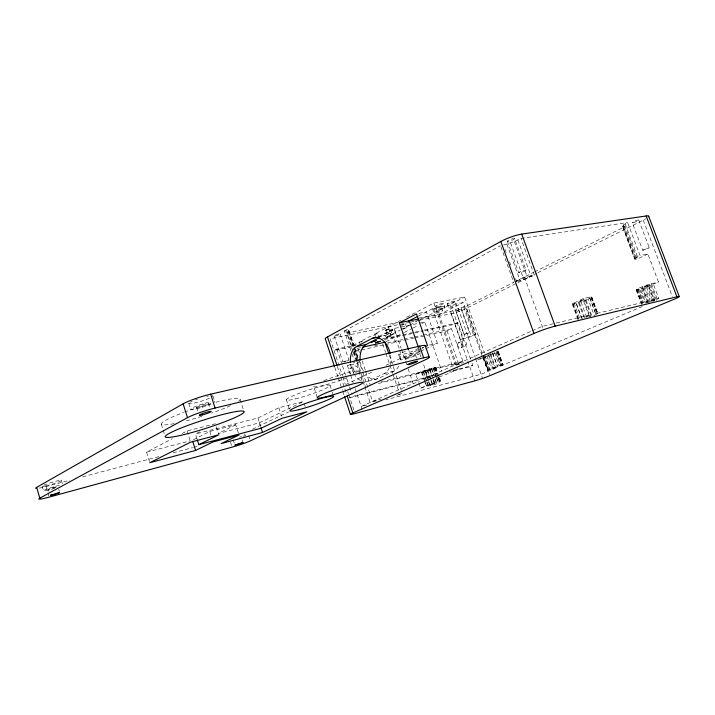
<?xml version="1.0" encoding="UTF-8"?>
<svg xmlns="http://www.w3.org/2000/svg" width="715" height="715" viewBox="0 0 715 715"><rect width="100%" height="100%" fill="white"/><g stroke="black" fill="none" stroke-linecap="round" stroke-linejoin="round"><path stroke-width="0.54" stroke-dasharray="3.58 2.68" d="M647.906 254.075L637.271 259.018L634.777 259.107L622.47 226.485L623.391 225.011L627.582 222.517L640.059 255.541L647.906 254.075L658.488 281.996L644.054 287.948L636.261 289.941L639.979 287.716L646.941 285.017L658.488 281.996M359.404 361.638L357 363.569L347.499 365.776L350.296 374.133M634.777 259.107L622.488 225.904M642.705 250.286L649.283 247.748L642.705 250.286L632.23 222.624M384.768 333.619L389.63 331.921L390.944 335.782L388.754 336.908L386.091 337.48L384.768 333.619L389.63 331.921M385.376 330.375L390.327 328.641L391.677 332.582L389.434 333.735L386.717 334.316L385.376 330.375L390.327 328.641M648.344 302.883L642.579 287.582L645.94 286.036L648.398 285.41L654.18 300.729L653.528 301.149M386.091 337.48L390.944 335.782M386.717 334.316L391.677 332.582M389.425 331.206L394.314 329.499L395.645 333.387L393.42 334.522L390.756 335.094L389.425 331.206L394.314 329.499M390.756 335.094L395.645 333.387M648.371 285.5L642.579 287.582M401.079 325.012L405.45 323.752L401.919 325.316M405.45 323.752L406.772 327.792L403.269 329.24M455.812 310.945L461.193 309.068L469.451 332.502L466.797 333.744L464.044 334.379L455.812 310.945L461.193 309.068M427.293 378.074L424.871 371.04L429.912 369.235L433.156 378.298M430.037 369.262L424.871 371.04M415.835 374.168L427.919 370.79L435.676 367.304L426.971 369.503L415.835 374.168L418.597 382.203M464.044 334.379L469.451 332.502M434.89 383.32L429.715 385.108L434.89 383.32L433.505 379.308M418.936 383.204L420.661 388.227C424.889 384.902 445.901 386.046 438.804 376.349M492.644 353.38L497.658 366.643L495.173 367.689L492.742 368.332L488.39 354.846M498.024 351.825L496.085 351.789L500.813 365.124L503.02 364.802L500.643 366.044L495.969 352.853L498.024 351.825L502.717 365.061M352.736 350.913L346.712 332.976L349.018 330.786L344.362 331.009L351.673 352.781M483.072 357.938L487.389 370.182L500.813 365.124M492.742 368.332L497.658 366.643M577.952 319.534L572.215 303.955L583.324 298.521L591.689 296.913L597.82 313.572L594.201 315.476L588.195 299.192L591.689 296.913M342.932 361.951L348.875 359.985L347.07 361.004M584.942 318.023L578.909 301.632L582.278 300.121L585.031 299.424L591.073 315.833M634.831 258.633L640.059 255.541M365.294 381.81L368.073 381.14L384.232 373.552L386.752 371.711A18.76 12.253 77 0 0 390.024 365.74M368.073 381.14L377.77 378.718L393.992 371.148L396.521 369.315A18.608 12.289 77 0 0 399.81 363.381M48.942 491.375L48.638 489.132L56.887 486.495M344.362 331.009L500.5 245.692M356.472 344.782L336.854 349.036L334.03 350.529L353.621 346.266M590.912 316.039L589.973 316.495M149.489 461.675L146.593 452.175L172.288 438.697M182.173 433.513L187.116 430.922L215.412 423.772M360.369 344.871L359.386 341.967L369.986 336.425L372.89 335.809L377.538 333.378L378.539 336.336M375.974 337.936L374.633 333.994L385.662 328.23L390.989 326.362L392.356 330.357L387.03 332.216L378.736 336.506M392.356 330.357L389.434 330.974L388.066 326.969L400.731 320.356M406.576 317.299L433.835 303.044L464.652 297.038L484.359 352.844M479.55 358.662L485.851 357.053L482.893 358.349L463.222 302.579L432.45 308.728L418.811 315.824M360.762 342.136L362.282 341.341L359.386 341.967M389.434 330.974L394.322 328.444L424.79 322.054L441.906 371.389M357.08 360.878L353.952 351.574L360.44 348.875M196.991 438.858L195.472 434.005L202.122 430.591M381.247 339.723L400.114 330.062M401.106 329.561L409.052 325.495M410.044 324.985L416.997 321.428M417.989 320.919L464.652 297.038M385.886 341.761L403.394 332.886M404.368 332.395L412.144 328.453M413.118 327.962L417.98 325.504M421.868 323.529L424.79 322.054M420.581 318.604L439.162 314.77L463.222 302.579M193.372 439.761L209.808 431.449L235.762 424.781L238.363 432.977M418.91 318.139L450.638 311.624L458.217 308.496L465.974 306.261L513.692 282.354M514.684 281.862L533.578 272.397M534.57 271.897L625.026 226.575L637.271 259.018M503.458 245.093L514.371 241.527L520.976 238.461L627.582 222.517M347.499 365.776L354.81 362.121M516.686 281.058L524.452 277.161L534.355 275.311L520.976 238.461M419.535 320.249L451.156 313.688A11.404 1.502 -19.4 0 0 466.269 308.406L516.981 283.131M517.982 282.631L536.876 273.21M537.868 272.719L643.277 220.166A14.085 2.074 -21.1 0 0 645.761 218.844M235.762 424.781L218.004 433.585L259.411 422.815L303.526 401.517L278.823 407.765L257.981 417.98L195.472 434.005M349.841 368.404L354.184 366.25M355.587 372.533L357.33 371.693A3.146 2.404 63.9 0 0 356.919 366.634A3.146 2.404 63.9 0 0 353.183 368.234A3.146 2.404 63.9 0 0 356.749 371.934M470.577 359.198L457.797 322.805L454.856 324.235L424.379 330.866M414.584 338.115L447.063 330.902L451.514 328.748L462.891 361.254L458.36 363.256L377.609 383.714M252.467 429.188L288.61 411.903M345.837 384.527L372.944 371.559M385.993 365.32L420.679 348.786M421.653 348.321L423.584 347.392M420.849 351.101L424.737 349.26M425.702 348.795L437.366 343.254L426.462 311.865L418.498 313.474M517.571 281.603L534.355 275.311M450.638 311.624L460.424 339.536L468.253 337.712L475.832 334.182L465.974 306.261M458.387 342.896L462.873 340.805M461.211 347.83L465.715 345.765M376.501 400.802L370.12 402.509L361.138 406.486L368.636 404.467M362.639 371.997L372.551 401.437L413.172 383.463L419.642 381.783M459.79 364.23L452.443 366.098L427.838 376.984L423.11 363.265M433.835 303.044L455.384 364.793L531.147 331.286M532.157 330.839L542.256 326.371L555.126 323.305M460.424 339.536L475.832 334.182M485.905 356.41L495.969 352.853M472.034 363.354L472.767 365.437L469.755 366.741L449.226 372.059M420.661 388.227L431.86 383.678L440.547 381.381M583.324 298.521L589.446 315.136L581.751 318.461L575.691 301.962M572.215 303.955L576.335 303.482L588.195 299.192M490.454 355.257L495.093 368.377L481.106 374.249L385.769 399.864M500.643 366.044L642.302 306.547M402.911 328.73L406.808 327.685M644.492 285.902L650.319 301.337L645.779 303.124L639.979 287.716M649.542 302.222L650.963 301.659M586.747 317.147L588.329 316.557M491.723 354.005L489.864 354.667M56.154 487.362L48.352 489.337M489.882 354.229L490.517 353.997M651.142 301.051L658.881 298.602L653.054 283.185M652.464 301.14L654.18 300.729M589.115 316.298L590.849 315.842M345.542 361.54L344.103 361.933M399.167 348.178A18.608 12.289 77 0 0 384.956 335.406L378.825 336.935M489.275 354.855L488.059 355.078M396.718 395.395L402.366 393.473L398.103 394.608M39.397 488.104A16.767 1.528 -17 0 0 46.118 486.54L69.802 480.248M82.726 476.816L159.168 456.51M173.164 452.792L192.549 447.644M193.622 447.358L199.002 445.919M487.389 370.182L495.093 368.377M372.551 401.437L381.068 399.158M146.593 452.175L190.27 440.806M439.046 376.716L443.363 375.59L458.136 369.146L439.162 314.77M435.149 375.089L352.718 396.485L349.814 397.817L431.94 376.537M452.908 370.495L472.767 365.437M455.384 364.793L463.785 362.657M477.638 359.681L482.893 358.349M380.952 381.944L462.891 361.254M384.232 373.552L393.992 371.148M377.77 378.718L374.982 379.397A18.259 11.833 76.9 0 1 365.794 374.49M556.199 323.046L589.446 315.136M589.607 297.136L595.702 313.644L658.881 298.602M419.875 351.566L410.026 353.88L408.953 350.77M429.447 345.077L437.366 343.254M353.952 351.574L360.449 350.136M361.531 349.894L384.268 344.844M385.349 344.603L403.752 340.519M404.842 340.277L413.502 338.356M357 348.393L361.298 347.445M374.535 345.756L377.788 345.041M387.548 342.887L402.724 339.527M403.805 339.294L413.565 337.131M414.646 336.899L422.243 335.219M423.325 334.978L451.514 328.748M384.795 338.633L422.931 330.366M424.022 330.133L457.797 322.805M355.498 345.309L351.199 346.248L357.116 343.146L360.011 342.53M384.098 339.634L423.289 331.108M378.405 336.81L384.956 335.406M374.633 333.994L377.538 333.378M409.722 322.277L330.116 338.794L342.449 375.75M410.812 322.054L414.083 321.375M415.174 321.151L418.445 320.472M388.066 326.969L390.989 326.362M346.712 332.976L398.13 322.411M595.702 313.644L597.767 313.349M622.47 226.485L625.026 226.575M578.909 301.632L585.031 299.424M643.277 220.166L672.279 296.466M638.772 220.041L649.283 247.748M651.383 283.614L657.21 299.04M650.927 285.294L656.674 300.506M649.292 284.239L655.128 299.683M648.8 286.179L654.154 300.363M625.125 223.849L637.557 256.783M646.941 285.017L652.777 300.461M623.391 225.011L635.769 257.838M646.458 287.081L651.803 301.256M623.346 226.718L635.608 259.241M644.054 287.948L649.39 302.114M642.124 286.822L647.933 302.248M641.739 288.717L647.075 302.883M639.684 289.334L644.644 302.499M638.227 288.529L643.616 302.874M638.021 289.763L642.973 302.945M636.967 289.191L642.356 303.518M636.851 289.968L642.195 304.188M636.305 289.673L641.677 303.964M636.261 289.941L641.623 304.197M591.761 297.181L597.82 313.572M590.956 296.895L597.052 313.376M591.162 297.672L597.204 314.028M589.947 298.361L595.97 314.68M586.023 300.121L591.654 315.36M583.592 301.069L589.205 316.298M581.054 301.989L586.658 317.21M578.587 302.811L583.806 317.022M576.335 303.482L581.563 317.701M573.948 302.803L579.999 319.265M573.099 304.197L578.712 319.489M572.769 303.482L578.417 318.881M517.901 239.999L531.236 276.759M514.648 238.667A3.897 0.679 -20.4 0 1 509.071 241.259A3.897 0.679 -20.4 0 1 509.259 239.936A3.897 0.679 -20.4 0 1 514.648 238.667L526.052 270.127A3.906 0.563 -20.1 0 1 520.413 272.621A3.906 0.563 -20.1 0 1 520.672 271.494A3.906 0.563 -20.1 0 1 526.052 270.127M514.371 241.527L527.67 278.233M524.452 277.161L543.606 330.098M510.626 242.948L523.889 279.628M507.337 241.25L518.706 272.701M506.908 244.164L520.154 280.861M504.969 249.294L506.104 252.449M509.518 261.896L510.653 265.042M515.569 278.698L516.704 281.844M500.875 246.711L513.772 282.514M498.31 351.539L503.02 364.802M498.069 351.431L502.788 364.721M497.309 351.521L502.037 364.829M497.22 352.272L501.912 365.481M494.467 352.236L499.204 365.588M492.581 352.817L497.318 366.169M490.553 353.487L495.281 366.858M488.872 355.248L493.234 367.573M486.978 355.972L491.33 368.296M484.993 355.623L489.695 368.949M489.65 369.825L484.993 356.642L483.76 356.919L488.417 370.129M483.751 356.204L488.443 369.512M466.269 308.406L482.571 354.622M482.938 355.668L489.605 374.571M483.331 357.67L487.657 369.932M482.983 357.017L487.648 370.245M463.686 306.806L473.553 334.772M461.041 307.566L470.899 335.567M458.217 308.496L468.066 336.506M468.253 337.712L475.225 357.545M475.591 358.59L482.321 377.708M454.928 301.167A4.102 0.572 -19.4 0 1 449.217 303.687A4.102 0.572 -19.4 0 1 449.02 302.704A4.102 0.572 -19.4 0 1 454.928 301.167L456.358 305.233A4.102 0.563 -19.4 0 1 450.647 307.745A4.102 0.563 -19.4 0 1 450.45 306.789A4.102 0.563 -19.4 0 1 456.358 305.233M455.41 309.532L465.25 337.525M452.827 310.596L462.641 338.561M451.156 313.688L474.715 380.872M447.188 303.875L448.609 307.942M443.523 303.41A4.138 0.59 -19.3 0 1 437.812 305.949A4.138 0.59 -19.3 0 1 437.526 304.965A4.138 0.59 -19.3 0 1 443.523 303.41L444.971 307.522A4.138 0.572 -19.3 0 1 439.242 310.051A4.138 0.572 -19.3 0 1 438.965 309.094A4.138 0.572 -19.3 0 1 444.971 307.522M441.37 306.342A4.084 0.572 -19.3 0 1 435.739 308.835A4.084 0.572 -19.3 0 1 435.444 307.888A4.084 0.572 -19.3 0 1 441.37 306.342L442.791 310.399A4.084 0.554 -19.3 0 1 437.151 312.884A4.084 0.554 -19.3 0 1 436.865 311.955A4.084 0.554 -19.3 0 1 442.791 310.399M447.063 330.902L458.36 363.256M435.712 306.145L437.151 310.256M433.665 309.041L435.078 313.099M432.45 308.728L452.443 366.098M435.676 367.304L438.456 375.348M435.498 367.582L437.58 373.596M438.974 377.609L440.36 381.613M435.283 367.233L437.374 373.275M438.769 377.306L440.163 381.327M434.783 368.019L437.553 376.027M437.893 377.028L439.627 382.033M434.363 367.358L437.509 376.439M437.857 377.449L439.251 381.479M433.567 368.609L436.329 376.599M436.677 377.6L438.402 382.596M432.959 367.671L436.105 376.769M436.454 377.779L437.857 381.819M431.94 369.298L434.005 375.286M435.39 379.272L436.767 383.267M431.181 368.154L433.621 375.241M435.024 379.29L436.07 382.319M430.019 370.039L432.083 376.019M433.46 380.014L434.836 384M429.134 368.779L431.583 375.867M432.977 379.924L434.032 382.954M427.919 370.79L430.671 378.762M431.011 379.763L432.736 384.742M426.971 369.503L430.466 379.629M430.814 380.639L431.86 383.678M418.99 348.929L420.357 352.879M418.025 348.5L420.929 356.937M425.791 371.496L430.609 385.457M424.844 370.263L428.339 380.389M428.687 381.399L429.733 384.438M428.678 382.096L429.715 385.108M423.781 372.122L426.873 381.095M427.213 382.096L428.589 386.082M422.896 371.022L426.381 381.131M426.73 382.15L427.776 385.179M422.011 372.604L425.103 381.587M425.443 382.588L426.819 386.583M421.269 371.711L424.049 379.79M424.397 380.809L426.14 385.859M415.344 354.622L416.639 358.394M405.405 358.072L406.057 359.958M394.322 328.444L401.079 348.169M401.437 349.206L405.351 360.628M405.7 361.665L406.772 364.784M408.194 368.931L413.172 383.463M398.711 354.863L400.4 359.806M388.585 327.622L389.952 331.599M385.662 328.23L387.03 332.216M389.183 354.792L394.886 371.523M396.307 375.706L401.294 390.336M382.686 343.942L385.555 352.37M385.912 353.425L392.732 373.462M393.089 374.517L398.478 390.327M358.269 349.349L359.323 352.468M362.121 360.78L365.276 370.129M365.624 371.165L370.173 384.67M349.018 330.786L354.211 346.212M354.551 347.24L358.358 358.555M349.027 331.286L353.862 345.64M354.855 348.857L358.036 358.322M358.394 359.377L362.291 370.942M348.187 330.562L353.746 347.07M354.086 348.098L357.563 358.412M348.241 332.037L353.228 346.846M354.649 351.074L358.564 362.711M357.429 361.906L365.767 386.708M346.605 330.634L352.164 347.186M353.907 352.361L357.035 361.674M353.094 351.968L362.764 380.63M363.113 381.667L364.516 385.841M364.865 386.878L370.12 402.509M358.716 371.148L362.514 382.454M352.021 353.818L354.461 361.084M340.134 333.896L348.875 359.985M350.645 375.169L353.094 382.48M355.194 388.737L362.103 409.373M334.218 335.97L342.941 362.049M336.854 349.036L342.145 364.847M342.494 365.901L346.373 377.502M346.73 378.557L349.197 385.939M349.546 386.994L352.012 394.376M342.798 376.796L345.256 384.152M347.713 391.516L348.411 393.616M348.768 394.662L354.72 412.501M337.346 366.491L340.519 375.992M340.867 377.046L346.855 394.993M334.763 367.349L337.909 376.769M338.258 377.815L342.44 390.381M342.789 391.427L344.183 395.61M329.955 385.162L331.93 391.123M332.261 392.115L333.244 395.091M317.281 397.486L313.536 386.127A23.944 2.583 -18.5 0 0 324.253 385.162A23.944 2.583 -18.5 0 0 348.187 377.27M304.197 403.573L305.198 406.647M286.313 399.649L289.557 409.624M278.823 407.765L281.531 416.13M257.981 417.98L260.591 426.113M259.411 422.815L260.653 426.685M240.115 399.453L244.101 411.92M248.757 435.694L249.741 438.778M244.727 434.014L245.361 436.007M242.144 439.975L242.707 441.754M233.206 439.913L234.332 443.47M230.453 442.022L231.749 446.124M212.882 395.931L214.732 401.776M216.359 426.775L218.567 433.773M208.7 403.662A6.283 0.76 -17.5 0 1 199.771 407.148A6.283 0.76 -17.5 0 1 199.646 405.798A6.283 0.76 -17.5 0 1 208.7 403.662L209.942 407.577M209.808 431.449L211.131 435.632M196.705 407.416L197.939 411.34M188.805 403.439L190.637 409.32M187.116 430.922L189.984 440.109M161.34 424.192L165.254 436.874M61.338 480.319L62.411 483.966M58.782 489.453L59.381 491.491M46.118 486.54L47.655 491.822M47.968 492.876L48.888 496.049M42.158 486.173L43.49 490.767M215.867 402.268A41.318 4.808 -17.6 0 1 238.622 401.204M230.462 405.673A41.318 4.808 -17.6 0 1 211.533 413.109M201.737 416.353A41.318 4.808 -17.6 0 1 184.506 421.278M174.272 423.611A41.318 4.808 -17.6 0 1 183.657 412.412M184.631 412.055A41.318 4.808 -17.6 0 1 210.827 403.618M214.303 401.499A12.629 1.528 -17.5 0 1 214.339 402.313M211.291 403.975A12.629 1.528 -17.5 0 1 194.248 409.293A12.629 1.528 -17.5 0 1 194.087 407.076A12.629 1.528 -17.5 0 1 211.14 401.759M212.453 395.627A12.62 1.6 -17.5 0 1 212.498 396.485M209.459 398.175A12.62 1.6 -17.5 0 1 195.043 402.929A12.62 1.6 -17.5 0 1 189.118 402.903M190.244 402.143A12.62 1.6 -17.5 0 1 192.103 401.213M195.508 399.81A12.62 1.6 -17.5 0 1 197.492 399.095M206.742 396.378A12.62 1.6 -17.5 0 1 208.485 396.003M420.179 353.246A10.564 1.117 -18.9 0 1 405.182 359.1A10.564 1.117 -18.9 0 1 404.109 357.536A10.564 1.117 -18.9 0 1 419.848 352.754M418.481 348.312A10.564 1.171 -18.9 0 1 402.143 354.533A10.564 1.171 -18.9 0 1 405.325 351.36M54.626 488.372A10.108 0.876 -17.1 0 1 43.964 491.008A10.108 0.876 -17.1 0 1 48.486 488.533A10.108 0.876 -17.1 0 1 60.686 485.047M239.498 437.169A8.535 0.706 -18 0 1 241.456 436.615M243.118 436.204A8.535 0.706 -18 0 1 245.138 435.891M423.53 347.258A17.526 1.939 -18.9 0 1 422.029 348.071M323.743 380.738A23.944 2.583 -18.5 0 1 348.312 372.622A23.944 2.583 -18.5 0 1 358.689 371.863M350.439 373.596A3.128 2.404 63.9 0 1 349.126 369.217A3.128 2.404 63.9 0 1 352.763 368.958A3.128 2.404 63.9 0 1 353.442 373.382M390.533 355.239A18.76 12.253 77 0 1 390.292 364.686M360.539 380.594A18.411 11.797 76.9 0 1 354.229 374.186M353.675 373.212A18.411 11.797 76.9 0 1 350.699 364.346M363.354 370.888A18.259 11.833 76.9 0 1 360.396 362.103M399.739 350.064A18.608 12.289 77 0 1 400.087 362.335M407.103 357.893A5.264 0.554 -18.9 0 0 415.263 354.801A5.264 0.554 -18.9 0 0 408.748 356.338A5.264 0.554 -18.9 0 0 407.103 357.893M46.028 485.86A10.099 0.921 -17 0 0 61.374 480.551A10.099 0.921 -17 0 0 47.923 483.635A10.099 0.921 -17 0 0 46.028 485.86M295.286 398.916A23.13 2.395 -18.3 0 0 330.089 385.778A23.13 2.395 -18.3 0 0 299.344 393.241A23.13 2.395 -18.3 0 0 295.286 398.916M335.38 335.907A3.146 0.465 -18.5 0 0 340.143 334.021A3.146 0.465 -18.5 0 0 335.987 334.87A3.146 0.465 -18.5 0 0 335.38 335.907M633.445 222.535A3.521 0.518 -21.1 0 0 638.754 220.193A3.521 0.518 -21.1 0 0 634.294 221.266A3.521 0.518 -21.1 0 0 633.445 222.535M462.122 342.351A2.869 1.993 64.9 0 0 465.242 345.98A2.869 1.993 64.9 0 0 465.51 341.538A2.869 1.993 64.9 0 0 462.122 342.351M457.627 344.433A2.851 1.993 64.9 0 0 460.737 348.035A2.851 1.993 64.9 0 0 461.023 343.62A2.851 1.993 64.9 0 0 457.627 344.433"/><path stroke-width="1.07" d="M390.158 353.29A18.76 12.253 77 0 0 375.134 337.507L372.283 338.338L356.419 346.569L354.059 348.428A18.411 11.797 76.9 0 0 350.466 362.478M379.281 337.677L366.169 344.442L363.801 346.292A18.259 11.833 76.9 0 0 360.163 360.244M35.92 488.408A16.767 1.528 -17 0 1 36.688 487.353L183.147 403.796A20.941 2.654 -17.5 0 1 210.675 394.171L419.616 346.132A17.526 1.939 -18.9 0 1 424.933 346.283M334.414 366.303L325.352 339.08A12.602 1.85 -18.5 0 1 327.488 336.926L500.822 241.473A15.569 2.726 -20.4 0 1 521.718 234.1L646.172 215.984A14.085 2.074 -21.1 0 1 648.532 216.752M39.817 498.141L187.482 417.676A20.976 2.386 -17.6 0 1 215.063 408.068L423.646 357.813A17.553 1.734 -18.9 0 1 425.068 359.922L250.402 440.824A14.166 1.099 -18 0 1 232.08 447.152L49.201 497.104A16.785 1.367 -17.2 0 1 39.817 498.141L36.688 487.353M408.596 349.733L399.345 322.805L416.505 313.876L427.463 345.542L425.523 346.462M417.855 316.316L408.569 321.08M198.815 444.685L218.879 434.765L190.619 442.156L149.81 462.73L195.588 450.45L213.106 441.906L239.016 435.024L221.158 443.586L262.512 432.486L306.878 411.769L282.211 418.221L261.252 428.151L198.815 444.685L197.295 439.823M347.204 396.056L352.844 412.948L533.971 333.458A15.757 1.35 -19.5 0 1 555.171 326.129L676.935 296.796L646.172 215.984M362.371 347.204L384.911 342.253L388.826 353.746M356.419 346.569L366.169 344.442M372.283 338.338L377.735 337.167M399.345 322.805L409.248 320.767L418.463 347.463M409.659 320.856L418.4 319.051M648.63 216.136L679.25 296.502M521.718 234.1L555.171 326.129M500.822 241.473L533.971 333.458M425.237 345.649L429.232 357.196M419.616 346.132L423.646 357.813M327.488 336.926L336.997 365.437M344.532 396.655L350.466 414.459M260.966 427.65L262.512 432.486M210.675 394.171L215.063 408.068M183.147 403.796L187.482 417.676M192.719 441.271L195.588 450.45M352.844 412.948A12.727 0.912 -18.6 0 0 355.069 413.547L474.715 380.872A11.503 0.742 -19 0 0 489.981 375.625L673.459 299.558A14.237 1.019 -19.9 0 0 676.935 296.796M371.255 342.181L376.108 340.581L371.255 342.181M375.447 342.834L380.228 341.261L375.447 342.834M235.047 445.105L242.993 442.639L235.047 445.105M50.425 495.254L54.412 494.61L59.676 492.51L50.425 495.254M184.175 434.541A41.39 4.308 -17.7 0 0 244.101 411.92A41.39 4.308 -17.7 0 0 185.694 426.238A41.39 4.308 -17.7 0 0 184.175 434.541M202.22 414.941A6.292 0.715 -17.6 0 0 211.175 411.483A6.292 0.715 -17.6 0 0 202.122 413.681A6.292 0.715 -17.6 0 0 202.22 414.941M409.364 364.471A5.264 0.518 -18.9 0 0 417.533 361.397A5.264 0.518 -18.9 0 0 411.027 362.97A5.264 0.518 -18.9 0 0 409.364 364.471M325.933 396.78A23.979 2.315 -18.5 0 0 362.469 383.106A23.979 2.315 -18.5 0 0 331.403 390.783A23.979 2.315 -18.5 0 0 325.933 396.78M298.798 409.668A23.166 2.154 -18.3 0 0 333.691 396.637A23.166 2.154 -18.3 0 0 302.999 404.395A23.166 2.154 -18.3 0 0 298.798 409.668"/></g></svg>
